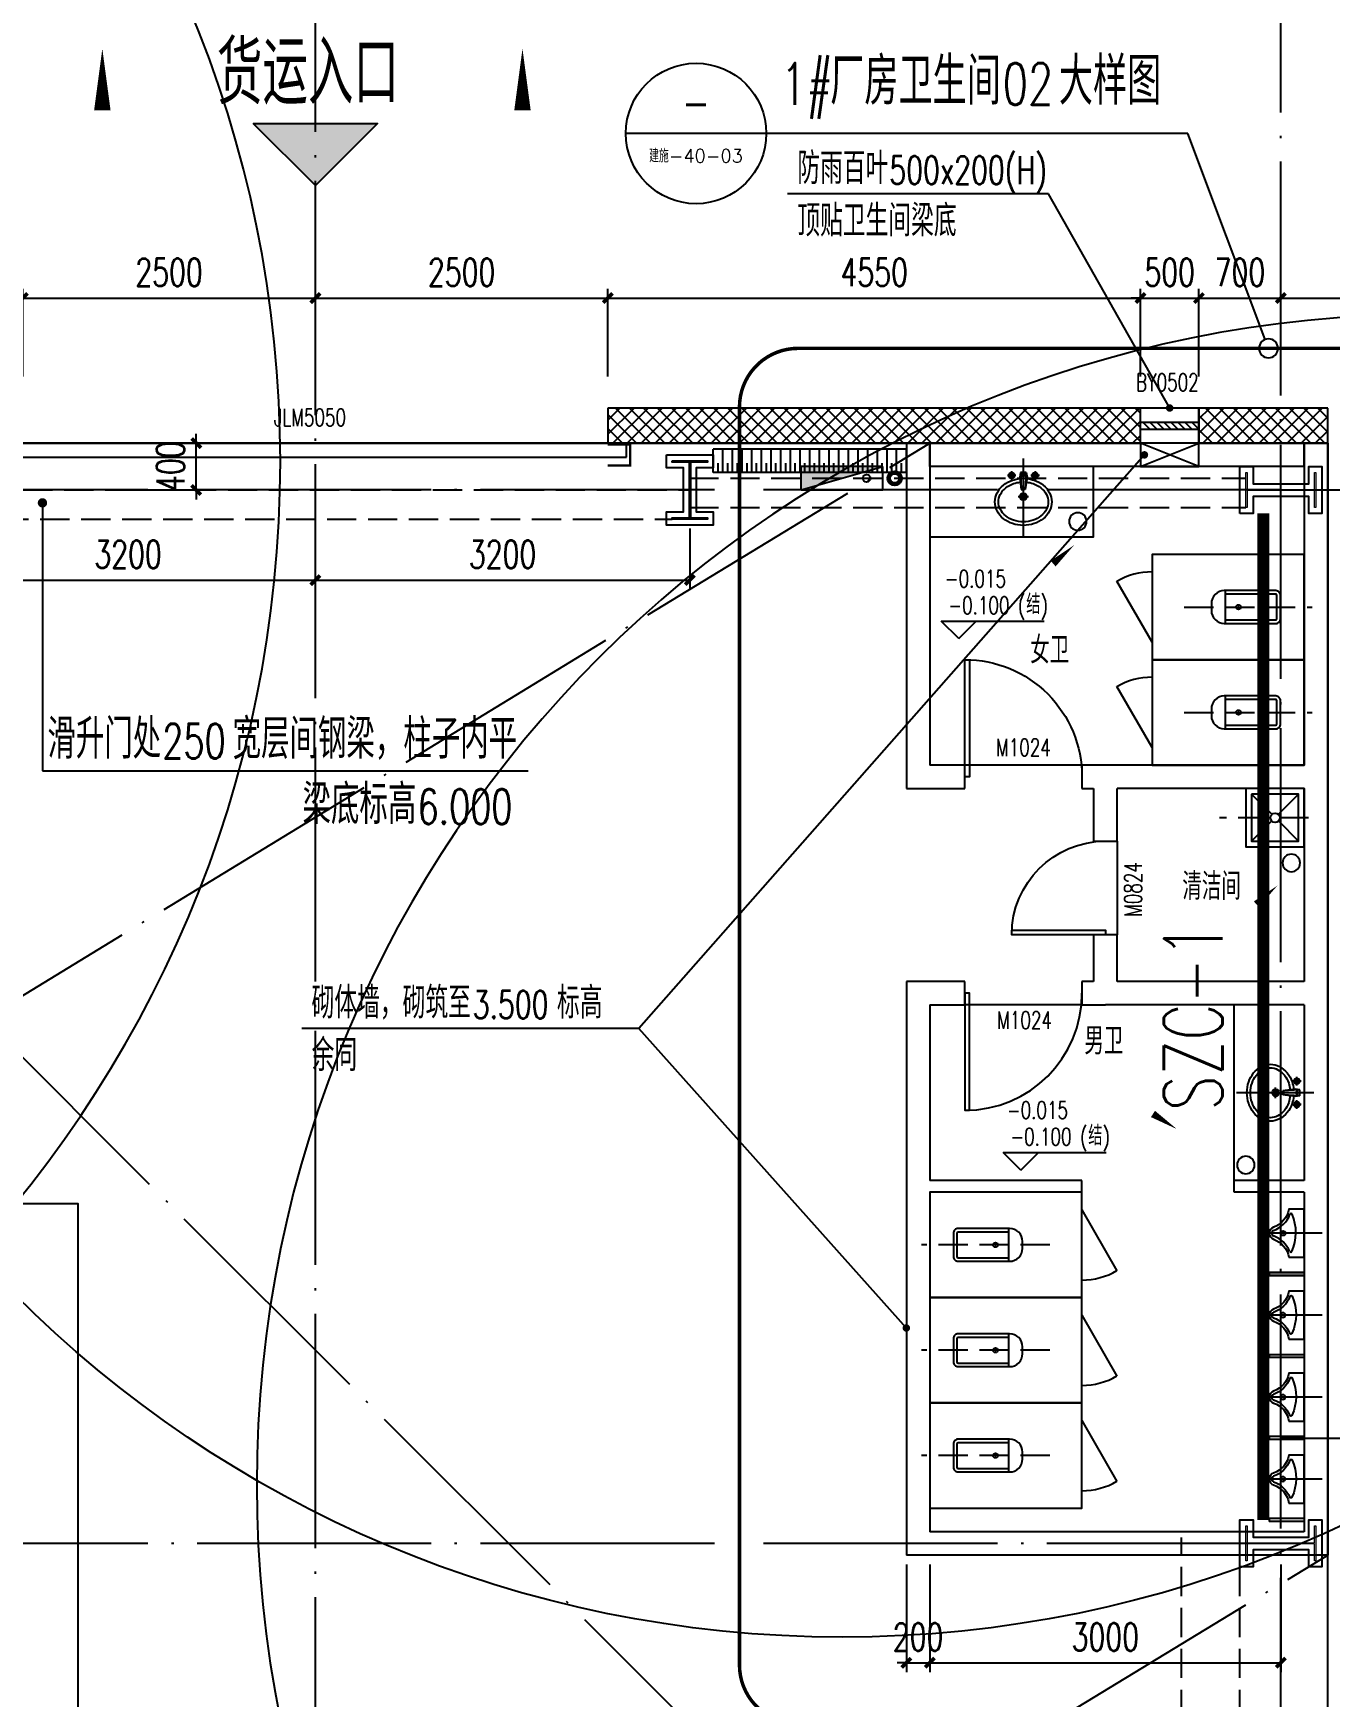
# Model space of a CAD drawing. Extents: x -1313754 to 847533, y 489853 to 941203.
# Drawn here: x -155114 to -144037, y 821510 to 835722 of the extents above; entities that cross this region are included whole.
import ezdxf
from ezdxf.enums import TextEntityAlignment as Align

# ---------------------------------------------------------------- set-up
doc = ezdxf.new("R2010")
doc.units = 0
doc.header["$LTSCALE"] = 1000
doc.header["$MEASUREMENT"] = 0
for name, pattern in [('10平面$0$DASH', [0.35, 0.25, -0.1]), ('10平面$1$DOTE', [2.42, 2, -0.2, 0.02, -0.2]), ('CENTER', [2, 1.25, -0.25, 0.25, -0.25]), ('DASH', [0.35, 0.25, -0.1]), ('DOTE', [2.42, 2, -0.2, 0.02, -0.2])]:
    doc.linetypes.add(name, pattern=pattern)
doc.layers.get('Defpoints').update_dxf_attribs({"color": 210})
for name, color, linetype in [('10平面$0$WINDOW', 4, 'Continuous'), ('10平面$0$WINDOW_TEXT', 7, 'Continuous'), ('10平面$1$A-AXIS-DOTE', 14, '10平面$1$DOTE'), ('99平面图例外参$0$A-HATCH-2', 251, 'Continuous'), ('A-AXIS-DOTE', 14, 'DOTE'), ('A-AXIS-DP', 126, 'Continuous'), ('A-AXIS-SYMB', 3, 'Continuous'), ('A-HATCH-2', 251, 'Continuous'), ('A-HRAIL', 173, 'Continuous'), ('A-LIN-V', 9, 'Continuous'), ('A-SFCE', 30, 'Continuous'), ('A-TEXT', 61, 'Continuous'), ('A-WC', 223, 'Continuous'), ('A-WINDOW', 140, 'Continuous'), ('AS-WALL', 40, 'Continuous'), ('AS-结构边线层', 200, 'Continuous'), ('DIM_ELEV', 3, 'Continuous'), ('DIM_SYMB', 3, 'Continuous'), ('FH-line', 180, 'Continuous'), ('FH-tri', 180, 'Continuous'), ('PUB_HATCH', 8, 'Continuous'), ('PUB_TEXT', 7, 'Continuous'), ('SB_ZF消火栓', 10, 'Continuous'), ('建-标高', 3, 'Continuous'), ('建-门', 4, 'Continuous'), ('建-门窗编号', 7, 'Continuous')]:
    doc.layers.add(name, color=color, linetype=linetype)
for name, color, linetype, lineweight in [('LG-ZF消防', 1, 'Continuous', 60), ('S-col', 2, 'Continuous', 0), ('THIN', 7, 'Continuous', 0), ('柱间支撑', 6, 'CENTER', 0)]:
    doc.layers.add(name, color=color, linetype=linetype, lineweight=lineweight)
doc.styles.add('10平面$0$_TCH_WINDOW', font='SIMPLEX', dxfattribs={"height": 3.5, "bigfont": 'GBCBIG'})
doc.styles.add('_TCH_DIM', font='SIMPLEX', dxfattribs={"bigfont": 'GBCBIG'})
doc.styles.add('_TCH_DIM_T3', font='SIMPLEX', dxfattribs={"width": 0.705882, "bigfont": 'GBCBIG'})
doc.styles.add('_TCH_WINDOW', font='SIMPLEX', dxfattribs={"height": 3.5, "bigfont": 'GBCBIG'})
doc.styles.add('A-STANDARD', font='SIMPLEX', dxfattribs={"bigfont": 'GBCBIG'})
doc.styles.add('A-WIN-LABEL', font='SIMPLEX', dxfattribs={"bigfont": 'GBCBIG'})
doc.styles.add('TSSD_Rein', font='tj-romans1.shx', dxfattribs={"width": 0.7, "bigfont": 'tj-hztxt.shx'})
doc.dimstyles.new('_TCH_ARCH&&80', dxfattribs={"dimtxt": 238, "dimasz": 80, "dimexe": 80, "dimexo": 80, "dimgap": 101, "dimtad": 1, "dimdec": 0, "dimzin": 0, "dimdsep": 46, "dimtxsty": '_TCH_DIM_T3', "dimblk": 'ARCHTICK', "dimcen": 0.09, "dimclrt": 7, "dimazin": 2, "dimtfac": 1, "dimtdec": 0, "dimtix": 1, "dimtmove": 2, "dimatfit": 3, "dimfxl": 0, "dimtolj": 1, "dimtzin": 0, "dimarcsym": 0})
pattern_1 = [(45, (60, 0), (-60.000061, 60.000061), []), (135, (60, 0), (-60.000061, -60.000061), [])]

# ---------------------------------------------------------------- blocks, each defined once
blk = doc.blocks.new('_ArchTick')
at = {"color": 0, "linetype": 'ByBlock', "const_width": 0.4}
blk.add_lwpolyline([(-0.5, -0.5), (0.5, 0.5)], dxfattribs=at)
blk = doc.blocks.new('*D1490')
at = {"layer": 'A-AXIS-DP', "color": 0, "lineweight": -2}
for p, q in [((68032, 26670), (68032, 26150)), ((71232, 26670), (71232, 26150)), ((68032, 26230), (71232, 26230))]:
    blk.add_line(p, q, dxfattribs=at)
at = {"layer": 'Defpoints', "color": 0}
for p in [(68032, 26750), (71232, 26750), (71232, 26230)]:
    blk.add_point(p, dxfattribs=at)
at = {"layer": 'A-AXIS-DP', "color": 0, "lineweight": -2, "xscale": 80, "yscale": 80, "zscale": 80, "rotation": 180}
blk.add_blockref('_ArchTick', (68032, 26230), dxfattribs=at)
at = {"layer": 'A-AXIS-DP', "color": 0, "lineweight": -2, "xscale": 80, "yscale": 80, "zscale": 80}
blk.add_blockref('_ArchTick', (71232, 26230), dxfattribs=at)
at = {"layer": 'A-AXIS-DP', "color": 7, "insert": (69632, 26450), "char_height": 238, "attachment_point": 5, "style": '_TCH_DIM_T3'}
blk.add_mtext('\\A1;3200', dxfattribs=at)
blk = doc.blocks.new('*D1491')
at = {"layer": 'A-AXIS-DP', "color": 0, "lineweight": -2}
for p, q in [((64832, 26670), (64832, 26150)), ((68032, 26670), (68032, 26150)), ((64832, 26230), (68032, 26230))]:
    blk.add_line(p, q, dxfattribs=at)
at = {"layer": 'Defpoints', "color": 0}
for p in [(64832, 26750), (68032, 26750), (68032, 26230)]:
    blk.add_point(p, dxfattribs=at)
at = {"layer": 'A-AXIS-DP', "color": 0, "lineweight": -2, "xscale": 80, "yscale": 80, "zscale": 80, "rotation": 180}
blk.add_blockref('_ArchTick', (64832, 26230), dxfattribs=at)
at = {"layer": 'A-AXIS-DP', "color": 0, "lineweight": -2, "xscale": 80, "yscale": 80, "zscale": 80}
blk.add_blockref('_ArchTick', (68032, 26230), dxfattribs=at)
at = {"layer": 'A-AXIS-DP', "color": 7, "insert": (66432, 26450), "char_height": 238, "attachment_point": 5, "style": '_TCH_DIM_T3'}
blk.add_mtext('\\A1;3200', dxfattribs=at)
blk = doc.blocks.new('清洁间')
at = {"layer": 'A-AXIS-DOTE', "linetype": 'DASH'}
blk.add_lwpolyline([(2044571, 1694020), (2045331, 1694020)], dxfattribs=at)
at = {"layer": 'A-WC'}
for points in [[(2045106, 1693770), (2045106, 1694270), (2044606, 1694270), (2044606, 1693770)], [(2045056, 1693820), (2045056, 1694220), (2044656, 1694220), (2044656, 1693820)]]:
    blk.add_lwpolyline(points, close=True, dxfattribs=at)
for points in [[(2044828, 1694048), (2044656, 1694220)], [(2044884, 1694048), (2045056, 1694220)], [(2044656, 1693820), (2044828, 1693991)], [(2045056, 1693820), (2044884, 1693991)]]:
    blk.add_lwpolyline(points, dxfattribs=at)
blk.add_circle((2044856, 1694020), 40, dxfattribs=at)
blk = doc.blocks.new('厕卫')
at = {"layer": 'A-AXIS-DOTE', "linetype": 'DASH'}
blk.add_line((50, -823), (50, 272), dxfattribs=at)
at = {"layer": 'A-WC'}
for p, q in [((-60, -40), (-60, -470)), ((150, -30), (-50, -30)), ((160, -470), (160, -40)), ((190, -470), (-90, -470)), ((350, -1097), (-170, -1397))]:
    blk.add_line(p, q, dxfattribs=at)
blk.add_lwpolyline([(-400, 203), (-400, -1097), (500, -1097), (500, 203)], close=True, dxfattribs=at)
blk.add_lwpolyline([(190, -40, 0.414214), (150, 0), (-50, 0, 0.414214), (-90, -40), (-90, -480, 0.414214), (20, -590), (80, -590, 0.414214), (190, -480)], format="xyb", close=True, dxfattribs=at)
blk.add_circle((50, -359), 20, dxfattribs=at)
for centre, radius, start, end in [((-50, -40), 10, 90, 180), ((150, -40), 10, 0, 90), ((350, -1097), 600, 180, 209.9999)]:
    blk.add_arc(centre, radius, start, end, dxfattribs=at)
for p in [(50, 0), (50, -359)]:
    blk.add_point(p, dxfattribs=at)
blk = doc.blocks.new('$lvtry$00000224')
at = {"color": 0}
for p, q in [((-363, 0), (-363, -300)), ((-338, 0), (-363, 0)), ((-338, 0), (-338, -300)), ((337, 0), (337, -300)), ((362, 0), (337, 0)), ((362, 0), (362, -300)), ((-338, -300), (-363, -300)), ((362, -300), (337, -300))]:
    blk.add_line(p, q, dxfattribs=at)
at = {"color": 0, "elevation": 0}
blk.add_lwpolyline([(-205, -131), (-205, 0), (205, 0), (205, -131, 0.268068), (51, -263, -0.317765), (0, -300, -0.317765), (-51, -263, 0.268068)], format="xyb", close=True, dxfattribs=at)
at = {"color": 0}
blk.add_circle((0, -182, 0), 20, dxfattribs=at)
for centre, radius, start, end in [((-152, -115, 0), 10, 114.1084, 248.1394), ((5, -466, 0), 395, 66.6675, 114.1084), ((-243, -341, 0), 233, 19.2639, 68.1394), ((243, -341, 0), 233, 110.4941, 160.7361), ((158, -113, 0), 10, 290.4941, 66.6675), ((0, -256, 0), 24, 199.2639, 269.4998), ((0, -256, 0), 24, 270.5002, 340.7361)]:
    blk.add_arc(centre, radius, start, end, dxfattribs=at)
blk.add_point((0, -182, 0), dxfattribs=at)
at = {"layer": 'A-AXIS-DOTE'}
blk.add_lwpolyline([(0, 153), (0, -367)], dxfattribs=at)
blk = doc.blocks.new('小便器')
at = {"layer": 'A-WC', "xscale": -1, "rotation": 89.99999999999999}
blk.add_blockref('$lvtry$00000224', (2044606, 1695654), dxfattribs=at)
blk = doc.blocks.new('45345')
at = {"layer": 'A-WC'}
h = blk.add_hatch(dxfattribs=at)
h.set_pattern_fill('ANSI31', color=256, scale=10)
h.set_pattern_definition([(30, (40598742844.535, 3385776346.45), (-7.9375, 13.74815), [])])
edge = h.paths.add_edge_path()
edge.add_arc((40598742441.347763, 3385774511.717568), 50, 0, 360)
blk.add_circle((40598742441.347763, 3385774511.717568), 50, dxfattribs=at)
blk = doc.blocks.new('343243')
at = {"layer": '10平面$1$A-AXIS-DOTE'}
blk.add_lwpolyline([(-137039, 783550), (-137039, 784210)], dxfattribs=at)
at = {"layer": 'A-WC'}
for p, q in [((-137084, 783875), (-136994, 783875)), ((-137039, 783830), (-137039, 783920)), ((-137176, 783694), (-137103, 783694)), ((-137139, 783657), (-137139, 783731)), ((-137071, 783707), (-137056, 783814)), ((-137064, 783668), (-137071, 783707)), ((-137064, 783668), (-137056, 783814)), ((-137063, 783687), (-137015, 783687)), ((-137056, 783814), (-137022, 783814)), ((-137056, 783804), (-137022, 783804)), ((-137014, 783668), (-137022, 783814)), ((-137008, 783707), (-137022, 783814)), ((-137014, 783668), (-137008, 783707)), ((-136976, 783694), (-136903, 783694)), ((-136939, 783657), (-136939, 783731)), ((-137064, 783668), (-137014, 783668))]:
    blk.add_line(p, q, dxfattribs=at)
for points in [[(-137069, 783721, -0.055034), (-137132, 783735, -0.088849), (-137208, 783776, -0.104988), (-137263, 783843, -0.12017), (-137282, 783920, -0.12017), (-137263, 783997, -0.104988), (-137208, 784064, -0.088849), (-137132, 784105, -0.080052), (-137039, 784120, -0.080052)], [(-137039, 784120, -0.080052), (-136946, 784105, -0.088849), (-136870, 784064, -0.104988), (-136815, 783997, -0.12017), (-136796, 783920, -0.12017), (-136815, 783843, -0.104988), (-136870, 783776, -0.088849), (-136946, 783735, -0.055034), (-137010, 783721, -0.080052)], [(-137065, 783751, -0.056066), (-137123, 783763, -0.088849), (-137190, 783800, -0.104988), (-137237, 783857, -0.12017), (-137252, 783920, -0.12017), (-137237, 783983, -0.104988), (-137190, 784040, -0.088849), (-137123, 784077, -0.080052), (-137039, 784090, -0.080052)], [(-137039, 784090, -0.080052), (-136956, 784077, -0.088849), (-136889, 784040, -0.104988), (-136842, 783983, -0.12017), (-136826, 783920, -0.12017), (-136842, 783857, -0.104988), (-136889, 783800, -0.088849), (-136956, 783763, -0.056066), (-137014, 783751, -0.080052)]]:
    blk.add_lwpolyline(points, format="xyb", dxfattribs=at)
for centre, radius in [((-137039, 783875), 30), ((-137039, 783875), 20), ((-137139, 783694), 25), ((-137139, 783694), 15), ((-136939, 783694), 25), ((-136939, 783694), 15)]:
    blk.add_circle(centre, radius, dxfattribs=at)
for centre, start, end in [((-137040, 783695), 80.5252, 279.4748), ((-137038, 783695), 260.5252, 99.4748)]:
    blk.add_arc(centre, 7.19, start, end, dxfattribs=at)
blk = doc.blocks.new('*U16')
at = {"color": 0}
blk.add_lwpolyline([(500, 0), (500, 1000), (460, 1000), (460, 0)], close=True, dxfattribs=at)
blk.add_arc((500, 0), 1000, 90, 180, dxfattribs=at)
blk = doc.blocks.new('*U15')
at = {"color": 0, "xscale": 0.001, "yscale": 0.001, "zscale": 0.001}
blk.add_blockref('*U16', (0, 0), dxfattribs=at)
blk = doc.blocks.new('*U18')
at = {"color": 0}
blk.add_lwpolyline([(400, 0), (400, 800), (360, 800), (360, 0)], close=True, dxfattribs=at)
blk.add_arc((400, 0), 800, 90, 180, dxfattribs=at)
blk = doc.blocks.new('*U17')
at = {"color": 0, "xscale": 0.00125, "yscale": 0.00125, "zscale": 0.00125}
blk.add_blockref('*U18', (0, 0), dxfattribs=at)
blk = doc.blocks.new('ert4e6546')
at = {"layer": 'A-AXIS-DOTE'}
blk.add_lwpolyline([(2222, -4363), (1702, -4363)], dxfattribs=at)
at = {"layer": 'A-AXIS-SYMB'}
for points in [[(-426, 1047, 0, 0, 0), (104, 1517, 0, 64, 0), (-76, 1358, 0, 0, 0)], [(1310, -1863, 0, 0, 0), (1840, -1393, 0, 64, 0), (1660, -1552, 0, 0, 0)], [(364, -3083, 0, 0, 0), (980, -3473, 0, 64, 0), (777, -3344, 0, 0, 0)]]:
    blk.add_lwpolyline(points, format="xyseb", dxfattribs=at)
at = {"layer": 'A-LIN-V'}
blk.add_line((2070, 2187), (-1130, 2187), dxfattribs=at)
at = {"layer": 'A-WC'}
for p, q in [((1470, -3913), (1470, -2413)), ((2070, -4700), (1770, -4700)), ((1770, -4700), (1770, -4725)), ((2070, -4725), (1770, -4725)), ((2070, -4700), (2070, -4725))]:
    blk.add_line(p, q, dxfattribs=at)
blk.add_lwpolyline([(-1130, 1587), (270, 1587), (270, 2187), (270, 2187)], dxfattribs=at)
at = {"layer": 'A-WC', "elevation": 0}
blk.add_lwpolyline([(1939, -4568), (2070, -4568), (2070, -4158), (1939, -4158, -0.268068), (1806, -4312, 0.317765), (1770, -4363, 0.317765), (1806, -4414, -0.268068)], format="xyb", close=True, dxfattribs=at)
at = {"layer": 'A-WC'}
blk.add_circle((1888, -4363, 0), 20, dxfattribs=at)
for centre, radius, start, end in [((1729, -4120, 0), 233, 289.2639, 339.5059), ((1957, -4205, 0), 10, 23.3325, 159.5059), ((1603, -4358, 0), 395, 335.8916, 23.3325), ((1814, -4363, 0), 24, 109.2639, 179.4998), ((1814, -4363, 0), 24, 180.5002, 250.7361), ((1729, -4606, 0), 233, 21.8606, 70.7361), ((1955, -4515, 0), 10, 201.8606, 335.8916)]:
    blk.add_arc(centre, radius, start, end, dxfattribs=at)
blk.add_point((1888, -4363, 0), dxfattribs=at)
at = {"layer": 'AS-WALL'}
for p, q in [((-1330, 2387), (-1330, -563)), ((-1130, 2387), (-1330, 2387)), ((-1130, 2387), (-1130, -363)), ((2070, 2387), (2070, -363)), ((2270, 2387), (2070, 2387)), ((2270, 2387), (2270, -463)), ((-830, -363), (-1130, -363)), ((-830, -563), (-830, -363)), ((370, -363), (170, -363)), ((170, -363), (170, -563)), ((2070, -363), (370, -363)), ((-1330, -563), (-830, -563)), ((170, -563), (270, -563)), ((270, -563), (270, -1013)), ((470, -1013), (470, -563)), ((2070, -563), (470, -563)), ((2070, -563), (2070, -2213)), ((2270, -463), (2270, -2313)), ((270, -1013), (470, -1013)), ((470, -1813), (270, -1813)), ((270, -1813), (270, -2213)), ((470, -2213), (470, -1813)), ((-1330, -2213), (-1330, -3963)), ((-830, -2213), (-1330, -2213)), ((-830, -2413), (-830, -2213)), ((270, -2213), (170, -2213)), ((170, -2213), (170, -2413)), ((2070, -2213), (470, -2213)), ((-1130, -2413), (-1130, -3913)), ((-1130, -2413), (-830, -2413)), ((170, -2413), (370, -2413)), ((2070, -2413), (370, -2413)), ((2070, -2413), (2070, -3913)), ((2270, -2313), (2270, -3963)), ((-1330, -3963), (-1330, -7113)), ((170, -3913), (-1130, -3913)), ((170, -4013), (170, -3913)), ((2070, -3913), (1470, -3913)), ((1470, -4013), (1470, -3913)), ((2270, -3963), (2270, -7113)), ((170, -4013), (-1130, -4013)), ((-1130, -4013), (-1130, -6913)), ((2070, -4013), (1470, -4013)), ((2070, -4013), (2070, -6913)), ((2070, -6913), (-1130, -6913)), ((2270, -7113), (-1330, -7113))]:
    blk.add_line(p, q, dxfattribs=at)
at = {"layer": '建-门'}
for p, q in [((170, -363), (-830, -363)), ((470, -1013), (470, -1813)), ((170, -2413), (-830, -2413))]:
    blk.add_line(p, q, dxfattribs=at)
for name, p, rotation in [('厕卫', (1866, 1037), 270), ('厕卫', (1866, 137), 270), ('厕卫', (-928, -4513), 90), ('小便器', (2046676, 1690591), 180), ('厕卫', (-928, -5413), 90), ('小便器', (2046676, 1689891), 180), ('厕卫', (-928, -6313), 90), ('小便器', (2046676, 1689191), 180)]:
    blk.add_blockref(name, p, dxfattribs=dict(rotation=rotation))
at = {"layer": 'A-HRAIL', "rotation": 180}
blk.add_blockref('清洁间', (2046676, 1693207), dxfattribs=at)
at = {"layer": 'A-LIN-V', "xscale": -1.5, "yscale": 1.5, "zscale": 1.5}
for p in [(60898113797, -5078660050), (60898115621, -5078662967), (60898115232, -5078665548)]:
    blk.add_blockref('45345', p, dxfattribs=at)
at = {"layer": 'A-WINDOW'}
for p, rotation in [((-137370, 785805), 180), ((785700, 133876), 90)]:
    blk.add_blockref('343243', p, dxfattribs=dict(at, rotation=rotation))
at = {"layer": '建-门'}
ref = blk.add_blockref('*U15', (-330, -463), dxfattribs=dict(at, xscale=1000, yscale=-1000, zscale=199.9999999999999, rotation=180.0000000000208))
ref.add_attrib('A', 'M1024', (-564, -287), dxfattribs={"layer": '建-门窗编号', "ltscale": 500, "height": 148.8, "style": 'A-WIN-LABEL', "width": 0.705882})
ref = blk.add_blockref('*U17', (370, -1413), dxfattribs=dict(at, xscale=800, yscale=-800, zscale=199.9999999999998, rotation=270))
ref.add_attrib('A', 'M0824', (681, -1660), dxfattribs={"layer": '建-门窗编号', "ltscale": 500, "height": 148.8, "rotation": 90, "style": 'A-WIN-LABEL', "width": 0.705882})
ref = blk.add_blockref('*U15', (-330, -2313), dxfattribs=dict(at, xscale=1000, yscale=1000, zscale=200, rotation=180.0000000000208))
ref.add_attrib('A', 'M1024', (-554, -2617), dxfattribs={"layer": '建-门窗编号', "ltscale": 500, "height": 148.8, "style": 'A-WIN-LABEL', "width": 0.705882})
at = {"layer": 'A-TEXT', "style": '_TCH_WINDOW'}
for s, p in [('女卫', (-272, 503)), ('清洁间', (1028, -1515)), ('男卫', (191, -2836))]:
    blk.add_text(s, height=231.5, dxfattribs=at).set_placement(p)
blk = doc.blocks.new('JYC-1')
at = {"layer": 'FH-tri'}
h = blk.add_hatch(color=2, dxfattribs=at)
h.dxf.hatch_style = 1
h.paths.add_polyline_path([(-341833, 337401), (-340583, 338651), (-340583, 337401)])
at = {"layer": 'FH-tri', "color": 2}
blk.add_lwpolyline([(-341833, 337401), (-340583, 338651), (-340583, 338651), (-340583, 337401)], close=True, dxfattribs=at)
at = {"layer": 'A-TEXT', "style": 'A-STANDARD'}
blk.add_text('货运入口', height=900.2, rotation=45, dxfattribs=at).set_placement((-342391, 337226))
blk = doc.blocks.new('43243')
at = {"layer": 'AS-结构边线层'}
blk.add_lwpolyline([(-144054, 741420), (-144054, 832220), (-156104, 832220), (-156104, 831970), (-158204, 831970), (-158204, 832220), (-163704, 832220), (-163704, 831970), (-165804, 831970), (-165804, 832220), (-166544, 832220), (-166544, 832390), (-179464, 832390), (-179464, 832220), (-180204, 832220), (-180204, 831970), (-182304, 831970), (-182304, 832220), (-189244, 832220), (-189244, 832390), (-195964, 832390)], dxfattribs=at)
blk = doc.blocks.new('_FZH')
at = {"layer": 'A-HATCH-2'}
blk.add_lwpolyline([(-0.437, -0.25), (-0.437, 0.25), (-0.297, 0.25), (-0.297, 0.067), (0.298, 0.067), (0.298, 0.25), (0.438, 0.25), (0.438, -0.25), (0.298, -0.25), (0.298, -0.068), (-0.297, -0.068), (-0.297, -0.25)], close=True, dxfattribs=at)
at = {"layer": 'S-col'}
blk.add_lwpolyline([(-0.375, -0.188), (-0.375, 0.187), (-0.36, 0.187), (-0.36, 0.005), (0.36, 0.005), (0.36, 0.187), (0.375, 0.187), (0.375, -0.188), (0.36, -0.188), (0.36, -0.005), (-0.36, -0.005), (-0.36, -0.188)], close=True, dxfattribs=at)
blk = doc.blocks.new('342343243')
at = {"layer": 'A-AXIS-DP', "color": 5}
blk.add_lwpolyline([(-155704, 832070), (-155404, 832070), (-155404, 832058), (-155550, 832058), (-155550, 831582), (-155404, 831582), (-155404, 831570), (-155704, 831570), (-155704, 831582), (-155558, 831582), (-155558, 832058), (-155704, 832058), (-155704, 832070)], close=True, dxfattribs=at)
at = {"layer": 'A-HATCH-2'}
blk.add_lwpolyline([(-155754, 832120), (-155354, 832120), (-155354, 832008), (-155500, 832008), (-155500, 831632), (-155354, 831632), (-155354, 831520), (-155754, 831520), (-155754, 831632), (-155608, 831632), (-155608, 832008), (-155754, 832008)], close=True, dxfattribs=at)
blk = doc.blocks.new('w4234324')
at = {"xscale": 800.0000000000005, "yscale": 800.0000000000005, "zscale": 800.0000000000005}
for p in [(-144454, 831820), (-144454, 822820)]:
    blk.add_blockref('_FZH', p, dxfattribs=at)
at = {"layer": 'A-AXIS-DP'}
blk.add_blockref('342343243', (6050, 0), dxfattribs=at)
blk = doc.blocks.new('*D1728')
at = {"layer": 'A-AXIS-DP', "color": 0, "lineweight": -2}
for p, q in [((-153722, 832220), (-153722, 832300)), ((-154450, 832220), (-153642, 832220)), ((-153722, 831820), (-153722, 832220)), ((-154450, 831820), (-153642, 831820)), ((-153722, 831820), (-153722, 831740))]:
    blk.add_line(p, q, dxfattribs=at)
at = {"layer": 'Defpoints', "color": 0}
for p in [(-154530, 832220), (-153722, 832220), (-154530, 831820)]:
    blk.add_point(p, dxfattribs=at)
at = {"layer": 'A-AXIS-DP', "color": 0, "lineweight": -2, "xscale": 80, "yscale": 80, "zscale": 80}
for p, rotation in [((-153722, 832220), 270), ((-153722, 831820), 90)]:
    blk.add_blockref('_ArchTick', p, dxfattribs=dict(at, rotation=rotation))
at = {"layer": 'A-AXIS-DP', "color": 7, "insert": (-153942, 832020), "char_height": 238, "attachment_point": 5, "rotation": 90, "style": '_TCH_DIM_T3'}
blk.add_mtext('\\A1;400', dxfattribs=at)
blk = doc.blocks.new('3132')
at = {"layer": 'A-AXIS-SYMB'}
for p, q in [((-148851, 834866), (-150051, 834866)), ((-145250, 834866), (-148851, 834866)), ((-144588, 833105), (-145250, 834866))]:
    blk.add_line(p, q, dxfattribs=at)
blk.add_lwpolyline([(-144479, 833030, 1), (-144641, 833030, 1)], format="xyb", close=True, dxfattribs=at)
blk.add_circle((-149451, 834866), 600, dxfattribs=at)
at = {"layer": 'DIM_ELEV', "linetype": 'DASH', "const_width": 30}
blk.add_lwpolyline([(-148580, 833030), (-143480, 833030, -0.414214), (-142980, 832530), (-142980, 821780, -0.414214), (-143480, 821280), (-148580, 821280, -0.414214), (-149080, 821780), (-149080, 832530, -0.414214)], format="xyb", close=True, dxfattribs=at)
at = {"layer": 'PUB_TEXT', "style": '_TCH_DIM'}
for s, p in [('厂房卫生间', (-148305, 835111)), ('大样图', (-146351, 835111))]:
    blk.add_text(s, height=405.1, dxfattribs=at).set_placement(p)
at = {"layer": 'PUB_TEXT', "style": '_TCH_DIM', "width": 0.705882}
for s, p in [('1#', (-148725, 835111)), ('02', (-146831, 835111))]:
    blk.add_text(s, height=357, dxfattribs=at).set_placement(p)
at = {"layer": 'PUB_TEXT', "style": '_TCH_DIM'}
for s, height, width, p, p2 in [('-', 365, 0.777778, (-149573, 834954), (-149329, 834954)), ('建施-40-03', 114.3, 0.947735, (-149852, 834618), (-149051, 834618))]:
    blk.add_text(s, height=height, dxfattribs=dict(at, width=width)).set_placement(p, p2, align=Align.FIT)
blk = doc.blocks.new('23124232432')
at = {"layer": '柱间支撑', "const_width": 100}
blk.add_lwpolyline([(-144604, 831620), (-144604, 823020)], dxfattribs=at)
at = {"layer": 'THIN', "style": 'TSSD_Rein', "width": 0.7}
blk.add_text('SZC-1', height=500, rotation=90, dxfattribs=at).set_placement((-144804, 827320), align=Align.BOTTOM_CENTER)
blk = doc.blocks.new('3333')
at = {"layer": 'A-SFCE', "const_width": 20}
blk.add_lwpolyline([(-227064, 766320), (-227064, 766510), (-227244, 766510), (-227244, 766320)], dxfattribs=at)
blk = doc.blocks.new('99平面图例外参$0$$LinePat$填挖边坡')
at = {"color": 0}
for p, q in [((0, 0), (0, -1500)), ((300, 0), (300, -600))]:
    blk.add_line(p, q, dxfattribs=at)
at = {"layer": 'Defpoints', "color": 0}
blk.add_point((600, 0), dxfattribs=at)
blk = doc.blocks.new('34242343243')
at = {"layer": 'A-LIN-V'}
for p, q in [((-149304, 831970), (-149304, 832170)), ((-147654, 832170), (-149304, 832170)), ((-147654, 831970), (-149304, 831970))]:
    blk.add_line(p, q, dxfattribs=at)
at = {"layer": '99平面图例外参$0$A-HATCH-2', "color": 203, "xscale": 0.1375000007618825, "yscale": 0.1333333333333333, "zscale": 0.1333333333333333, "rotation": 179.9999999990459}
for p in [(-149222, 831970), (-149139, 831970), (-149057, 831970), (-148974, 831970), (-148892, 831970), (-148809, 831970), (-148727, 831970), (-148644, 831970), (-148562, 831970), (-148479, 831970), (-148397, 831970), (-148314, 831970), (-148232, 831970), (-148149, 831970), (-148067, 831970), (-147984, 831970), (-147902, 831970), (-147819, 831970), (-147737, 831970), (-147654, 831970)]:
    blk.add_blockref('99平面图例外参$0$$LinePat$填挖边坡', p, dxfattribs=at)
at = {"layer": 'A-SFCE', "xscale": -1, "rotation": 270}
blk.add_blockref('3333', (-916525, 1059274), dxfattribs=at)
blk = doc.blocks.new('A$C5D961328')
at = {"layer": 'SB_ZF消火栓'}
blk.add_hatch(color=256, dxfattribs=at).paths.add_polyline_path([(0, 40), (700, 40), (700, 240)])
at = {"layer": 'A-LIN-V', "ltscale": 500}
blk.add_circle((350, 40), 10001, dxfattribs=at)
at = {"layer": 'SB_ZF消火栓'}
for p, q in [((700, 240), (0, 240)), ((0, 240), (0, 40)), ((700, 240), (0, 40)), ((700, 240), (700, 40)), ((0, 40), (700, 40))]:
    blk.add_line(p, q, dxfattribs=at)
at = {"layer": 'SB_ZF消火栓', "color": 1}
blk.add_circle((140, 140), 32.5, dxfattribs=at)
blk = doc.blocks.new('43242343')
at = {"layer": 'LG-ZF消防', "linetype": 'Continuous'}
blk.add_circle((-147754, 831920), 50, dxfattribs=at)
blk = doc.blocks.new('234243242332')
at = {"layer": 'LG-ZF消防', "linetype": 'Continuous'}
blk.add_blockref('43242343', (0, 0), dxfattribs=at)
at = {"layer": 'SB_ZF消火栓', "xscale": -1, "rotation": 180}
for p in [(-163354, 832102), (-143554, 823360)]:
    blk.add_blockref('A$C5D961328', p, dxfattribs=at)
at = {"layer": 'SB_ZF消火栓', "rotation": 180}
blk.add_blockref('A$C5D961328', (-147854, 832060), dxfattribs=at)
blk = doc.blocks.new('*D568')
at = {"layer": 'A-AXIS-DP', "color": 0, "lineweight": -2}
for p, q in [((-147454, 822640), (-147454, 821720)), ((-144454, 822640), (-144454, 821720)), ((-147454, 821800), (-144454, 821800))]:
    blk.add_line(p, q, dxfattribs=at)
at = {"layer": 'Defpoints', "color": 0}
for p in [(-147454, 822720), (-144454, 822720), (-144454, 821800)]:
    blk.add_point(p, dxfattribs=at)
at = {"layer": 'A-AXIS-DP', "color": 0, "lineweight": -2, "xscale": 80, "yscale": 80, "zscale": 80, "rotation": 180}
blk.add_blockref('_ArchTick', (-147454, 821800), dxfattribs=at)
at = {"layer": 'A-AXIS-DP', "color": 0, "lineweight": -2, "xscale": 80, "yscale": 80, "zscale": 80}
blk.add_blockref('_ArchTick', (-144454, 821800), dxfattribs=at)
at = {"layer": 'A-AXIS-DP', "color": 7, "insert": (-145954, 822020), "char_height": 238, "attachment_point": 5, "style": '_TCH_DIM_T3'}
blk.add_mtext('\\A1;3000', dxfattribs=at)
blk = doc.blocks.new('*D569')
at = {"layer": 'A-AXIS-DP', "color": 0, "lineweight": -2}
for p, q in [((-147654, 822640), (-147654, 821720)), ((-147454, 822640), (-147454, 821720)), ((-147654, 821800), (-147734, 821800)), ((-147654, 821800), (-147454, 821800)), ((-147454, 821800), (-147374, 821800))]:
    blk.add_line(p, q, dxfattribs=at)
at = {"layer": 'Defpoints', "color": 0}
for p in [(-147654, 822720), (-147454, 822720), (-147454, 821800)]:
    blk.add_point(p, dxfattribs=at)
at = {"layer": 'A-AXIS-DP', "color": 0, "lineweight": -2, "xscale": 80, "yscale": 80, "zscale": 80}
blk.add_blockref('_ArchTick', (-147654, 821800), dxfattribs=at)
at = {"layer": 'A-AXIS-DP', "color": 0, "lineweight": -2, "xscale": 80, "yscale": 80, "zscale": 80, "rotation": 180}
blk.add_blockref('_ArchTick', (-147454, 821800), dxfattribs=at)
at = {"layer": 'A-AXIS-DP', "color": 7, "insert": (-147554, 822020), "char_height": 238, "attachment_point": 5, "style": '_TCH_DIM_T3'}
blk.add_mtext('\\A1;200', dxfattribs=at)
blk = doc.blocks.new('*D1169')
at = {"layer": 'A-AXIS-DP', "color": 0, "lineweight": -2}
for p, q in [((-155204, 832790), (-155204, 833540)), ((-155204, 833460), (-152704, 833460)), ((-152704, 832790), (-152704, 833540))]:
    blk.add_line(p, q, dxfattribs=at)
at = {"layer": 'Defpoints', "color": 0}
for p in [(-152704, 833460), (-155204, 832710), (-152704, 832710)]:
    blk.add_point(p, dxfattribs=at)
at = {"layer": 'A-AXIS-DP', "color": 0, "lineweight": -2, "xscale": 80, "yscale": 80, "zscale": 80, "rotation": 180}
blk.add_blockref('_ArchTick', (-155204, 833460), dxfattribs=at)
at = {"layer": 'A-AXIS-DP', "color": 0, "lineweight": -2, "xscale": 80, "yscale": 80, "zscale": 80}
blk.add_blockref('_ArchTick', (-152704, 833460), dxfattribs=at)
at = {"layer": 'A-AXIS-DP', "color": 7, "insert": (-153954, 833680), "char_height": 238, "attachment_point": 5, "style": '_TCH_DIM_T3'}
blk.add_mtext('\\A1;2500', dxfattribs=at)
blk = doc.blocks.new('*D1170')
at = {"layer": 'A-AXIS-DP', "color": 0, "lineweight": -2}
for p, q in [((-152704, 832790), (-152704, 833540)), ((-152704, 833460), (-150204, 833460)), ((-150204, 832790), (-150204, 833540))]:
    blk.add_line(p, q, dxfattribs=at)
at = {"layer": 'Defpoints', "color": 0}
for p in [(-150204, 833460), (-152704, 832710), (-150204, 832710)]:
    blk.add_point(p, dxfattribs=at)
at = {"layer": 'A-AXIS-DP', "color": 0, "lineweight": -2, "xscale": 80, "yscale": 80, "zscale": 80, "rotation": 180}
blk.add_blockref('_ArchTick', (-152704, 833460), dxfattribs=at)
at = {"layer": 'A-AXIS-DP', "color": 0, "lineweight": -2, "xscale": 80, "yscale": 80, "zscale": 80}
blk.add_blockref('_ArchTick', (-150204, 833460), dxfattribs=at)
at = {"layer": 'A-AXIS-DP', "color": 7, "insert": (-151454, 833680), "char_height": 238, "attachment_point": 5, "style": '_TCH_DIM_T3'}
blk.add_mtext('\\A1;2500', dxfattribs=at)
blk = doc.blocks.new('*D1171')
at = {"layer": 'A-AXIS-DP', "color": 0, "lineweight": -2}
for p, q in [((-150204, 832790), (-150204, 833540)), ((-150204, 833460), (-145654, 833460)), ((-145654, 832790), (-145654, 833540))]:
    blk.add_line(p, q, dxfattribs=at)
at = {"layer": 'Defpoints', "color": 0}
for p in [(-145654, 833460), (-150204, 832710), (-145654, 832710)]:
    blk.add_point(p, dxfattribs=at)
at = {"layer": 'A-AXIS-DP', "color": 0, "lineweight": -2, "xscale": 80, "yscale": 80, "zscale": 80, "rotation": 180}
blk.add_blockref('_ArchTick', (-150204, 833460), dxfattribs=at)
at = {"layer": 'A-AXIS-DP', "color": 0, "lineweight": -2, "xscale": 80, "yscale": 80, "zscale": 80}
blk.add_blockref('_ArchTick', (-145654, 833460), dxfattribs=at)
at = {"layer": 'A-AXIS-DP', "color": 7, "insert": (-147929, 833680), "char_height": 238, "attachment_point": 5, "style": '_TCH_DIM_T3'}
blk.add_mtext('\\A1;4550', dxfattribs=at)
blk = doc.blocks.new('*D1172')
at = {"layer": 'A-AXIS-DP', "color": 0, "lineweight": -2}
for p, q in [((-145654, 833460), (-145734, 833460)), ((-145654, 832790), (-145654, 833540)), ((-145654, 833460), (-145154, 833460)), ((-145154, 832790), (-145154, 833540)), ((-145154, 833460), (-145074, 833460))]:
    blk.add_line(p, q, dxfattribs=at)
at = {"layer": 'Defpoints', "color": 0}
for p in [(-145154, 833460), (-145654, 832710), (-145154, 832710)]:
    blk.add_point(p, dxfattribs=at)
at = {"layer": 'A-AXIS-DP', "color": 0, "lineweight": -2, "xscale": 80, "yscale": 80, "zscale": 80}
blk.add_blockref('_ArchTick', (-145654, 833460), dxfattribs=at)
at = {"layer": 'A-AXIS-DP', "color": 0, "lineweight": -2, "xscale": 80, "yscale": 80, "zscale": 80, "rotation": 180}
blk.add_blockref('_ArchTick', (-145154, 833460), dxfattribs=at)
at = {"layer": 'A-AXIS-DP', "color": 7, "insert": (-145404, 833680), "char_height": 238, "attachment_point": 5, "style": '_TCH_DIM_T3'}
blk.add_mtext('\\A1;500', dxfattribs=at)
blk = doc.blocks.new('*D1173')
at = {"layer": 'A-AXIS-DP', "color": 0, "lineweight": -2}
for p, q in [((-145154, 832790), (-145154, 833540)), ((-145154, 833460), (-144454, 833460)), ((-144454, 832790), (-144454, 833540))]:
    blk.add_line(p, q, dxfattribs=at)
at = {"layer": 'Defpoints', "color": 0}
for p in [(-144454, 833460), (-145154, 832710), (-144454, 832710)]:
    blk.add_point(p, dxfattribs=at)
at = {"layer": 'A-AXIS-DP', "color": 0, "lineweight": -2, "xscale": 80, "yscale": 80, "zscale": 80, "rotation": 180}
blk.add_blockref('_ArchTick', (-145154, 833460), dxfattribs=at)
at = {"layer": 'A-AXIS-DP', "color": 0, "lineweight": -2, "xscale": 80, "yscale": 80, "zscale": 80}
blk.add_blockref('_ArchTick', (-144454, 833460), dxfattribs=at)
at = {"layer": 'A-AXIS-DP', "color": 7, "insert": (-144804, 833680), "char_height": 238, "attachment_point": 5, "style": '_TCH_DIM_T3'}
blk.add_mtext('\\A1;700', dxfattribs=at)
blk = doc.blocks.new('*D1174')
at = {"layer": 'A-AXIS-DP', "color": 0, "lineweight": -2}
for p, q in [((-144454, 832790), (-144454, 833540)), ((-144454, 833460), (-142854, 833460)), ((-142854, 832790), (-142854, 833540))]:
    blk.add_line(p, q, dxfattribs=at)
at = {"layer": 'Defpoints', "color": 0}
for p in [(-142854, 833460), (-144454, 832710), (-142854, 832710)]:
    blk.add_point(p, dxfattribs=at)
at = {"layer": 'A-AXIS-DP', "color": 0, "lineweight": -2, "xscale": 80, "yscale": 80, "zscale": 80, "rotation": 180}
blk.add_blockref('_ArchTick', (-144454, 833460), dxfattribs=at)
at = {"layer": 'A-AXIS-DP', "color": 0, "lineweight": -2, "xscale": 80, "yscale": 80, "zscale": 80}
blk.add_blockref('_ArchTick', (-142854, 833460), dxfattribs=at)
at = {"layer": 'A-AXIS-DP', "color": 7, "insert": (-143654, 833680), "char_height": 238, "attachment_point": 5, "style": '_TCH_DIM_T3'}
blk.add_mtext('\\A1;1600', dxfattribs=at)
blk = doc.blocks.new('*U71')
at = {"color": 0}
for p, q in [((-250, 150), (250, 150)), ((250, 30), (-250, 30)), ((-250, -30), (-190, 30)), ((-190, -30), (-130, 30)), ((-130, -30), (-70, 30)), ((-70, -30), (-10, 30)), ((-10, -30), (50, 30)), ((50, -30), (110, 30)), ((110, -30), (170, 30)), ((170, -30), (230, 30)), ((250, -30), (-250, -30)), ((-250, -150), (250, -150))]:
    blk.add_line(p, q, dxfattribs=at)
for points in [[(-250, -150), (-250, 150)], [(250, -150), (250, 150)]]:
    blk.add_lwpolyline(points, dxfattribs=at)
blk = doc.blocks.new('*U70')
at = {"color": 0, "xscale": 0.001999999996058992, "yscale": 0.003333333333333334, "zscale": 0.001999999996058992}
blk.add_blockref('*U71', (0, 0), dxfattribs=at)
blk = doc.blocks.new('10平面$0$$DorLib2D$00000126')
at = {"color": 0, "linetype": 'Continuous'}
for p, q in [((-0.532, 0.5), (-0.532, 0.9)), ((0.532, 0.9), (0.532, 0.5))]:
    blk.add_line(p, q, dxfattribs=at)
at = {"color": 0, "linetype": '10平面$0$DASH'}
for p, q in [((-0.532, 0.9), (0.532, 0.9)), ((-0.532, 0.5), (0.532, 0.5))]:
    blk.add_line(p, q, dxfattribs=at)
blk = doc.blocks.new('dote')
at = {"layer": 'A-AXIS-DOTE'}
for p, q in [((76882.2, 10800), (46882.2, 40800)), ((68032.2, -69160), (68032.2, 36662.3)), ((76282.2, -68993.9), (76282.2, 36606.4)), ((76282.2, 27000), (-41310, 27000)), ((76282.2, 27000), (124536.4, 27000)), ((76282.2, 18900), (124441.5, 18900)), ((76282.2, 18000), (-41310, 18000))]:
    blk.add_line(p, q, dxfattribs=at)
at = {"layer": 'A-AXIS-DP'}
for p1, p2, picture, middle in [((64832.2, 26750), (68032.2, 26750), '*D1491', (66432.2, 26450)), ((68032.2, 26750), (71232.2, 26750), '*D1490', (69632.2, 26450))]:
    dim = blk.add_aligned_dim(p1=p1, p2=p2, distance=-520, dimstyle='_TCH_ARCH&&80', dxfattribs=at)
    dim.commit()
    dim.dimension.update_dxf_attribs({"geometry": picture, "text_midpoint": middle})
blk = doc.blocks.new('3243243')
at = {"layer": 'A-AXIS-SYMB'}
for p, q in [((-155035.8, 831710), (-155035.8, 829420)), ((-155035.8, 829420), (-150885.8, 829420))]:
    blk.add_line(p, q, dxfattribs=at)
at = {"layer": 'A-AXIS-SYMB', "const_width": 40}
blk.add_lwpolyline([(-155035.8, 831730, 1), (-155035.8, 831690, 1)], format="xyb", close=True, dxfattribs=at)
at = {"layer": 'A-HATCH-2', "linetype": 'DASH'}
for p, q in [((-145304.2, 741520), (-145304.2, 822870)), ((-144804.2, 741520), (-144804.2, 822870))]:
    blk.add_line(p, q, dxfattribs=at)
at = {"layer": 'A-SFCE', "linetype": 'DASH'}
for p, q in [((-149508.2, 831920), (-144754.2, 831920)), ((-149508.2, 831670), (-144754.2, 831670))]:
    blk.add_line(p, q, dxfattribs=at)
at = {"layer": 'A-SFCE', "color": 3, "linetype": 'DASH'}
for p, q in [((-155900.2, 831820), (-149508.2, 831820)), ((-155754.2, 831570), (-149654.2, 831570))]:
    blk.add_line(p, q, dxfattribs=at)
at = {"layer": 'PUB_TEXT', "style": '_TCH_DIM'}
for s, p in [('滑升门处', (-154994, 829525)), ('宽层间钢梁，柱子内平', (-153411, 829525)), ('梁底标高', (-152813.8, 828965))]:
    blk.add_text(s, height=337.59, dxfattribs=at).set_placement(p)
at = {"layer": 'PUB_TEXT', "style": '_TCH_DIM', "width": 0.705882}
for s, p in [('250', (-154011, 829525)), ('6.000', (-151830.8, 828965))]:
    blk.add_text(s, height=297.5, dxfattribs=at).set_placement(p)
at = {"layer": 'A-AXIS-DP', "color": 1}
dim = blk.add_aligned_dim(p1=(-154530, 831820), p2=(-154530, 832220), distance=-808, dimstyle='_TCH_ARCH&&80', dxfattribs=at)
dim.commit()
dim.dimension.update_dxf_attribs({"geometry": '*D1728', "text_midpoint": (-153942, 832020)})

msp = doc.modelspace()

# ---------------------------------------------------------------- hatches: boundary and pattern name
at = {"layer": 'PUB_HATCH'}
h = msp.add_hatch(dxfattribs=at)
h.set_pattern_fill('多孔材料', color=256, scale=30, style=0)
h.set_pattern_definition(pattern_1)
h.paths.add_polyline_path([(-150204.2, 832220), (-145654.2, 832220), (-145654.2, 832520), (-150204.2, 832520)])
h = msp.add_hatch(dxfattribs=at)
h.set_pattern_fill('多孔材料', color=256, scale=30, style=0)
h.set_pattern_definition(pattern_1)
h.paths.add_polyline_path([(-144054.2, 832520), (-145154.2, 832520), (-145154.2, 832220), (-144054.2, 832220)])

# ---------------------------------------------------------------- linework, layer by layer
at = {"layer": 'A-AXIS-DOTE'}
for p, q in [((-158130, 825720), (-147454.2, 832220)), ((-144154.2, 831820), (-109248.5, 831820)), ((-154730, 816220), (-144054.2, 822720))]:
    msp.add_line(p, q, dxfattribs=at)
at = {"layer": 'A-AXIS-SYMB'}
for p, q in [((-146440, 834350), (-148670, 834350)), ((-145404.2, 832520), (-146440, 834350))]:
    msp.add_line(p, q, dxfattribs=at)
for points in [[(-154524.2, 834130, 0, 0, 0), (-154524.2, 835590, 0, 140, 0), (-154524.2, 835065, 0, 0, 0)], [(-150934.2, 834130, 0, 0, 0), (-150934.2, 835590, 0, 140, 0), (-150934.2, 835065, 0, 0, 0)]]:
    msp.add_lwpolyline(points, format="xyseb", dxfattribs=at)
at = {"layer": 'A-AXIS-SYMB', "const_width": 32}
msp.add_lwpolyline([(-145396.3, 832506.1, 1), (-145412.1, 832533.9, 1)], format="xyb", close=True, dxfattribs=at)
at = {"layer": 'A-SFCE'}
msp.add_lwpolyline([(-158130, 816220), (-154730, 816220), (-154730, 825720), (-158130, 825720)], close=True, dxfattribs=at)
at = {"layer": 'A-WINDOW'}
for p, q in [((-145654.2, 832220), (-145654.2, 832020)), ((-145154.2, 832220), (-145654.2, 832220)), ((-145154.2, 832020), (-145654.2, 832220)), ((-145654.2, 832020), (-145154.2, 832220)), ((-145154.2, 832020), (-145154.2, 832220)), ((-145654.2, 832020), (-145154.2, 832020))]:
    msp.add_line(p, q, dxfattribs=at)
at = {"layer": 'AS-WALL'}
for p, q in [((-145654.2, 832520), (-150204.2, 832520)), ((-150204.2, 832520), (-150204.2, 832220)), ((-145654.2, 832220), (-145654.2, 832520)), ((-144054.2, 832520), (-145154.2, 832520)), ((-145154.2, 832520), (-145154.2, 832220)), ((-144054.2, 832220), (-144054.2, 832520)), ((-150204.2, 832220), (-145654.2, 832220)), ((-144254.2, 832220), (-147454.2, 832220)), ((-147454.2, 832020), (-147454.2, 832220)), ((-145154.2, 832220), (-144054.2, 832220)), ((-144254.2, 832020), (-144254.2, 832220)), ((-144254.2, 832020), (-147454.2, 832020))]:
    msp.add_line(p, q, dxfattribs=at)
at = {"layer": 'DIM_SYMB'}
for p, q in [((-145620, 832120), (-149940, 827220)), ((-149940, 827220), (-152820, 827220)), ((-147654.2, 824660), (-149940, 827220))]:
    msp.add_line(p, q, dxfattribs=at)
at = {"layer": 'DIM_SYMB', "const_width": 32}
for points in [[(-145609.4, 832132, 1), (-145630.6, 832108, 1)], [(-147643.5, 824648.1, 1), (-147664.8, 824671.9, 1)]]:
    msp.add_lwpolyline(points, format="xyb", close=True, dxfattribs=at)
at = {"layer": '建-标高'}
for p, q in [((-147206.4, 830550), (-147356.4, 830700)), ((-147356.4, 830700), (-146476.4, 830700)), ((-147206.4, 830550), (-147056.4, 830700)), ((-146676.4, 826010), (-146826.4, 826160)), ((-146826.4, 826160), (-145946.4, 826160)), ((-146676.4, 826010), (-146526.4, 826160))]:
    msp.add_line(p, q, dxfattribs=at)

# ---------------------------------------------------------------- block references
msp.add_blockref('ert4e6546', (-146323.8, 829832.9))
at = {"layer": '10平面$0$WINDOW'}
ref = msp.add_blockref('10平面$0$$DorLib2D$00000126', (-152704.2, 832370), dxfattribs=dict(at, xscale=5000, yscale=-300, zscale=300))
ref.add_attrib('A', 'JLM5050', (-153058, 832365.6), dxfattribs={"layer": '10平面$0$WINDOW_TEXT', "ltscale": 500, "height": 148.75, "style": '10平面$0$_TCH_WINDOW', "width": 0.705882})
at = {"layer": 'A-AXIS-DP'}
for name in ['3132', '3243243']:
    msp.add_blockref(name, (0, 0), dxfattribs=at)
at = {"layer": 'A-WINDOW'}
for name in ['43243', 'w4234324']:
    msp.add_blockref(name, (0, 0), dxfattribs=at)
ref = msp.add_blockref('*U70', (-145404.2, 832370), dxfattribs=dict(at, xscale=-500.000000985252, yscale=300, zscale=300, rotation=359.9999999999957))
ref.add_attrib('A', 'BY0502', (-145691.7, 832665.6), dxfattribs={"layer": '建-门窗编号', "ltscale": 500, "height": 148.75, "style": 'A-WIN-LABEL', "width": 0.705882})
at = {"layer": 'AS-WALL'}
msp.add_blockref('dote', (-220736.4, 804820), dxfattribs=at)
at = {"layer": 'DIM_SYMB'}
msp.add_blockref('34242343243', (0, 0), dxfattribs=at)
at = {"layer": 'FH-line', "xscale": 0.6000000000000002, "yscale": 0.6000000000000002, "zscale": 0.6000000000000002, "rotation": 315.0000000000014}
msp.add_blockref('JYC-1', (-151354.2, 546777.7), dxfattribs=at)
at = {"layer": 'SB_ZF消火栓', "linetype": 'Continuous'}
msp.add_blockref('234243242332', (0, 0), dxfattribs=at)
at = {"layer": '柱间支撑'}
msp.add_blockref('23124232432', (0, 0), dxfattribs=at)

# ---------------------------------------------------------------- texts
at = {"layer": 'PUB_TEXT'}
for s, height, style, p in [('防雨百叶', 270.07, '_TCH_DIM', (-148586, 834434)), ('顶贴卫生间梁底', 270.07, '_TCH_DIM', (-148586, 833986)), ('结', 168.8, 'A-STANDARD', (-146630, 830760)), ('砌体墙，砌筑至', 270.07, '_TCH_DIM', (-152736, 827304)), ('标高', 270.07, '_TCH_DIM', (-150639.8, 827304)), ('余同', 270.07, '_TCH_DIM', (-152736, 826856)), ('结', 168.8, 'A-STANDARD', (-146100, 826220))]:
    msp.add_text(s, height=height, dxfattribs=dict(at, style=style)).set_placement(p)
at = {"layer": 'PUB_TEXT', "width": 0.705882}
for s, height, style, p in [('500x200(H)', 238, '_TCH_DIM', (-147799.6, 834434)), ('-0.015', 148.75, 'A-STANDARD', (-147325, 830987.5)), ('-0.100', 148.75, 'A-STANDARD', (-147295, 830760)), ('(', 148.8, 'A-STANDARD', (-146700, 830760)), (')', 148.8, 'A-STANDARD', (-146507.1, 830760)), ('3.500', 238, '_TCH_DIM', (-151359.8, 827304)), ('-0.015', 148.75, 'A-STANDARD', (-146795, 826447.5)), ('-0.100', 148.75, 'A-STANDARD', (-146765, 826220)), ('(', 148.8, 'A-STANDARD', (-146170, 826220)), (')', 148.8, 'A-STANDARD', (-145977.1, 826220))]:
    msp.add_text(s, height=height, dxfattribs=dict(at, style=style)).set_placement(p)

# ---------------------------------------------------------------- dimensions: what is measured, and where the dimension line sits
at = {"layer": 'A-AXIS-DP'}
for p1, p2, distance, picture, middle in [((-155204.2, 832710), (-152704.2, 832710), 750, '*D1169', (-153954.2, 833680)), ((-152704.2, 832710), (-150204.2, 832710), 750, '*D1170', (-151454.2, 833680)), ((-150204.2, 832710), (-145654.2, 832710), 750, '*D1171', (-147929.2, 833680)), ((-145654.2, 832710), (-145154.2, 832710), 750, '*D1172', (-145404.2, 833680)), ((-145154.2, 832710), (-144454.2, 832710), 750, '*D1173', (-144804.2, 833680)), ((-144454.2, 832710), (-142854.2, 832710), 750, '*D1174', (-143654.2, 833680)), ((-147654.2, 822720), (-147454.2, 822720), -920, '*D569', (-147554.2, 822020)), ((-147454.2, 822720), (-144454.2, 822720), -920, '*D568', (-145954.2, 822020))]:
    dim = msp.add_aligned_dim(p1=p1, p2=p2, distance=distance, dimstyle='_TCH_ARCH&&80', dxfattribs=at)
    dim.commit()
    dim.dimension.update_dxf_attribs({"geometry": picture, "text_midpoint": middle})

doc.saveas('drawing.dxf')
